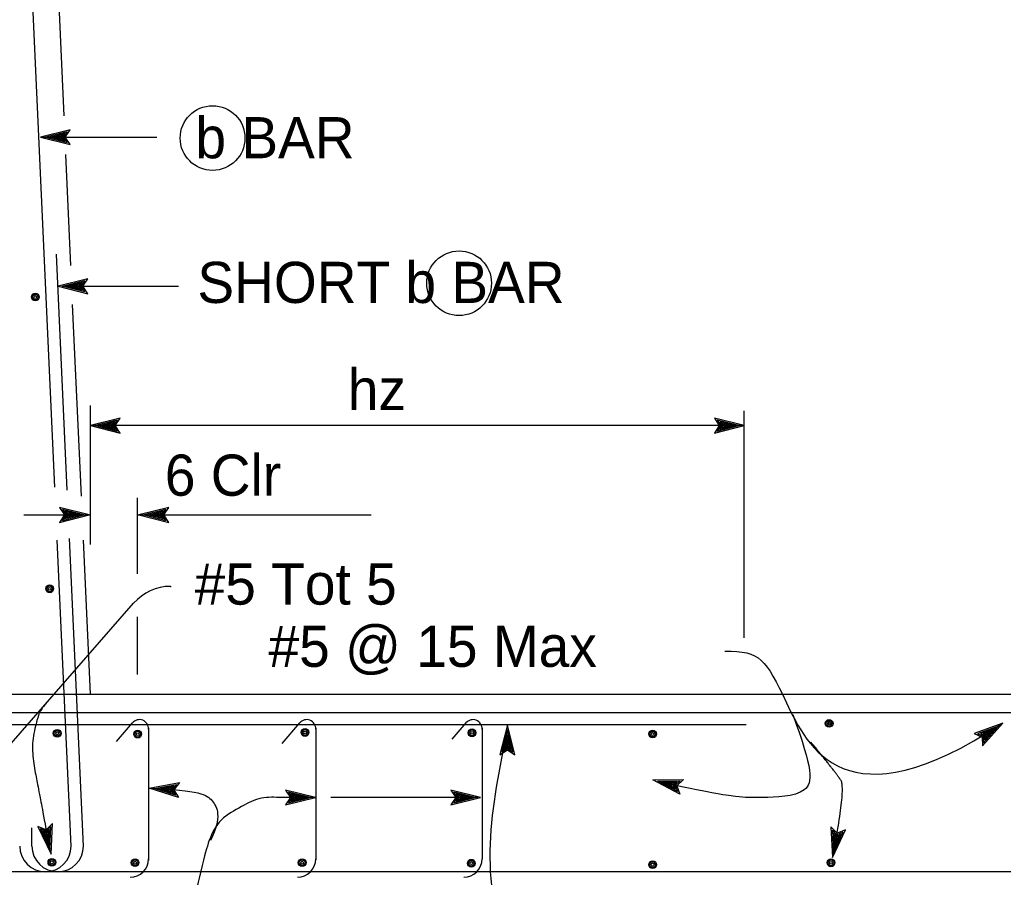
# Model space of a CAD drawing. Extents: x 0 to 2.83, y 0 to 1.83.
# Drawn here: x 1.6425 to 1.9211, y 0.6637 to 0.9067 of the extents above; entities that cross this region are included whole.
import ezdxf

# ---------------------------------------------------------------- set-up
doc = ezdxf.new("R2010")
doc.units = 0
for name, color, linetype in [('212 Leaders and Dim Lines', 7, 'Continuous'), ('214 Text and Titles', 7, 'Continuous'), ('216 Rebar', 7, 'Continuous'), ('217 Rebar', 7, 'Continuous'), ('240 Concrete', 7, 'Continuous')]:
    doc.layers.add(name, color=color, linetype=linetype)

msp = doc.modelspace()

# ---------------------------------------------------------------- linework, layer by layer
at = {"layer": '212 Leaders and Dim Lines'}
for p, q in [((1.6483359735817793, 0.873394993703438), (1.6813559388860488, 0.873394993703438)), ((1.654455799369835, 0.8311532666302563), (1.6874757646741045, 0.8311532666302563)), ((1.6625036104827264, 0.7579489944839913), (1.6625036104827264, 0.7973569840390314)), ((1.8477131768751078, 0.7315315229976043), (1.8477131768751078, 0.7958955468514223)), ((1.8477131768751078, 0.7916502677893239), (1.6625036104827264, 0.7916502677893239)), ((1.6758376250782037, 0.7496818488833616), (1.6758376250782037, 0.7711764274238054)), ((1.64368458360143, 0.7663419280555809), (1.6625036104827264, 0.7663419280555809)), ((1.6758376250782037, 0.7663419280555809), (1.7420613910018716, 0.7663419280555809)), ((1.6852289102264133, 0.7461033269837878), (1.6853536236385351, 0.7461033269837878)), ((1.6127766532289853, 0.6703350977906294), (1.6747662365888105, 0.7413481186504545)), ((1.6758376250782037, 0.7210963825393434), (1.6758376250782037, 0.7374380598503999))]:
    msp.add_line(p, q, dxfattribs=at)
for points in [[(1.6483359735817793, 0.873394993703438), (1.6567734735817792, 0.8712821464812157), (1.655373299970668, 0.873394993703438), (1.6567734735817792, 0.8755069728701047), (1.6483359735817793, 0.873394993703438)], [(1.6498351055262237, 0.873394993703438), (1.6559522930262238, 0.8718611395367714), (1.6549331958040014, 0.873394993703438), (1.6559522930262238, 0.8749279798145491), (1.6498351055262237, 0.873394993703438)], [(1.6510911819151126, 0.873394993703438), (1.6552578485817793, 0.8723472506478824), (1.654563404137335, 0.873394993703438), (1.6552578485817793, 0.874441868703438), (1.6510911819151126, 0.873394993703438)], [(1.6521267721928903, 0.873394993703438), (1.654690140248446, 0.872746556203438), (1.654268265248446, 0.873394993703438), (1.654690140248446, 0.8740425631478824), (1.6521267721928903, 0.873394993703438)], [(1.6521936124706682, 0.8736580145367713), (1.654082501359557, 0.8731805839812158), (1.6539427444151127, 0.873394993703438), (1.654082501359557, 0.8736085353701046), (1.6521936124706682, 0.8731311048145491)], [(1.6533604447903207, 0.8311532666302563), (1.6617988128458763, 0.8290412874635897), (1.6603977711792097, 0.8311532666302563), (1.6617988128458763, 0.8332661138524786), (1.6533604447903207, 0.8311532666302563)], [(1.6548595767347651, 0.8311532666302563), (1.6609767642347653, 0.8296194124635897), (1.6599585350680985, 0.8311532666302563), (1.6609767642347653, 0.8326871207969231), (1.6548595767347651, 0.8311532666302563)], [(1.656115653123654, 0.8311532666302563), (1.6602823197903207, 0.8301055235747008), (1.6595878753458764, 0.8311532666302563), (1.6602823197903207, 0.8322010096858119), (1.656115653123654, 0.8311532666302563)], [(1.657151243401432, 0.8311532666302563), (1.659715479512543, 0.8305048291302564), (1.6592927364569874, 0.8311532666302563), (1.659715479512543, 0.8318017041302563), (1.657151243401432, 0.8311532666302563)], [(1.6572180836792096, 0.8314171555191453), (1.6591078406236541, 0.8309397249635897), (1.6589672156236541, 0.8311532666302563), (1.6591078406236541, 0.8313676763524785), (1.6572180836792096, 0.830890245796923)], [(1.6625036104827264, 0.7916502677893239), (1.6709411104827265, 0.7895374205671016), (1.6695400688160598, 0.7916502677893239), (1.6709411104827265, 0.7937622469559905), (1.6625036104827264, 0.7916502677893239)], [(1.6640018743716154, 0.7916502677893239), (1.6701190618716153, 0.7901164136226573), (1.6691008327049488, 0.7916502677893239), (1.6701190618716153, 0.793183253900435), (1.6640018743716154, 0.7916502677893239)], [(1.6652579507605043, 0.7916502677893239), (1.669424617427171, 0.7906025247337684), (1.6687301729827264, 0.7916502677893239), (1.669424617427171, 0.7926971427893239), (1.6652579507605043, 0.7916502677893239)], [(1.666293541038282, 0.7916502677893239), (1.668857777149393, 0.7910018302893239), (1.6684350340938376, 0.7916502677893239), (1.668857777149393, 0.7922978372337683), (1.666293541038282, 0.7916502677893239)], [(1.66636038131606, 0.7919132886226572), (1.6682501382605042, 0.7914358580671017), (1.6681095132605042, 0.7916502677893239), (1.6682501382605042, 0.7918638094559906), (1.66636038131606, 0.7913863789004351)], [(1.8477131768751078, 0.7916502677893239), (1.839275676875108, 0.7937622469559905), (1.840675850486219, 0.7916502677893239), (1.839275676875108, 0.7895374205671016), (1.8477131768751078, 0.7916502677893239)], [(1.8462140449306634, 0.7916502677893239), (1.840097725486219, 0.793183253900435), (1.8411159546528857, 0.7916502677893239), (1.840097725486219, 0.7901164136226573), (1.8462140449306634, 0.7916502677893239)], [(1.8449588365973302, 0.7916502677893239), (1.8407921699306635, 0.7926971427893239), (1.8414866143751079, 0.7916502677893239), (1.8407921699306635, 0.7906025247337684), (1.8449588365973302, 0.7916502677893239)], [(1.8439223782639969, 0.7916502677893239), (1.8413590102084412, 0.7922978372337683), (1.8417817532639968, 0.7916502677893239), (1.8413590102084412, 0.7910018302893239), (1.8439223782639969, 0.7916502677893239)], [(1.8438564060417746, 0.7913863789004351), (1.84196664909733, 0.7918638094559906), (1.84210727409733, 0.7916502677893239), (1.84196664909733, 0.7914358580671017), (1.8438564060417746, 0.7919132886226572)], [(1.6621953391242204, 0.7663419280555809), (1.6537578391242203, 0.7684539072222476), (1.6551580127353314, 0.7663419280555809), (1.6537578391242203, 0.7642290808333587), (1.6621953391242204, 0.7663419280555809)], [(1.660696207179776, 0.7663419280555809), (1.6545798877353315, 0.7678749141666921), (1.6555981169019982, 0.7663419280555809), (1.6545798877353315, 0.7648080738889143), (1.660696207179776, 0.7663419280555809)], [(1.6594409988464425, 0.7663419280555809), (1.6552743321797758, 0.7673888030555809), (1.6559687766242204, 0.7663419280555809), (1.6552743321797758, 0.7652941850000253), (1.6594409988464425, 0.7663419280555809)], [(1.6584045405131091, 0.7663419280555809), (1.6558411724575537, 0.7669894975000253), (1.6562639155131091, 0.7663419280555809), (1.6558411724575537, 0.7656934905555809), (1.6584045405131091, 0.7663419280555809)], [(1.658338568290887, 0.766078039166692), (1.6564488113464426, 0.7665554697222475), (1.6565894363464426, 0.7663419280555809), (1.6564488113464426, 0.7661275183333587), (1.658338568290887, 0.7666049488889143)], [(1.6762744700958874, 0.7663419280555809), (1.6847119700958875, 0.7642290808333587), (1.6833117964847764, 0.7663419280555809), (1.6847119700958875, 0.7684539072222476), (1.6762744700958874, 0.7663419280555809)], [(1.6777736020403318, 0.7663419280555809), (1.6838899214847762, 0.7648080738889143), (1.6828716923181095, 0.7663419280555809), (1.6838899214847762, 0.7678749141666921), (1.6777736020403318, 0.7663419280555809)], [(1.6790288103736652, 0.7663419280555809), (1.683195477040332, 0.7652941850000253), (1.6825010325958873, 0.7663419280555809), (1.683195477040332, 0.7673888030555809), (1.6790288103736652, 0.7663419280555809)], [(1.6800652687069986, 0.7663419280555809), (1.682628636762554, 0.7656934905555809), (1.6822058937069986, 0.7663419280555809), (1.682628636762554, 0.7669894975000253), (1.6800652687069986, 0.7663419280555809)], [(1.6801312409292206, 0.7666049488889143), (1.682020997873665, 0.7661275183333587), (1.681880372873665, 0.7663419280555809), (1.682020997873665, 0.7665554697222475), (1.6801312409292206, 0.766078039166692)], [(1.780674366709138, 0.7068189691557478), (1.7785237834294243, 0.6983911829165013), (1.78064284034708, 0.6997822232543413), (1.7827489229509363, 0.6983717820721982), (1.780674366709138, 0.7068189691557478)], [(1.7806683039370148, 0.7053199509934198), (1.7791067180882356, 0.6992099590797651), (1.78064568982746, 0.700221409825858), (1.7821734454846168, 0.699196075330278), (1.7806683039370148, 0.7053199509934198)], [(1.9210173131345305, 0.707339006756035), (1.912840852807957, 0.7043734258595198), (1.9151835885443687, 0.7034052433660389), (1.9152027766068418, 0.7008701994543545), (1.9210173131345305, 0.707339006756035)], [(1.9197756504893133, 0.7065018257592327), (1.9138456648775188, 0.7043530853524294), (1.9155472228103392, 0.7036507315541042), (1.9155603395968335, 0.7018098434326286), (1.9197756504893133, 0.7065018257592327)], [(1.9187341494226489, 0.7057997690130314), (1.914692909220362, 0.7043387091740759), (1.9158549444382984, 0.7038575822495022), (1.9158639147077594, 0.7026009969008877), (1.9187341494226489, 0.7057997690130314)], [(1.917875214053434, 0.7052200167300773), (1.9153868155111593, 0.7043237864441867), (1.9160999336010482, 0.7040227539065811), (1.9161115177331614, 0.7032488518735397), (1.917875214053434, 0.7052200167300773)], [(1.9179669364799612, 0.7049648097743156), (1.9161321315027735, 0.7043038380151693), (1.9163685900268477, 0.7042042265009596), (1.916371584072771, 0.7039487819140954), (1.9176726761903489, 0.7054013823772138)], [(1.7806616955140757, 0.7040644740336228), (1.7795956192851972, 0.6999031147794783), (1.7806467811290914, 0.7005919052726659), (1.781691092070952, 0.6998931718384942), (1.7806616955140757, 0.7040644740336228)], [(1.7806572697208911, 0.703027984069126), (1.7799985505032585, 0.7004676792824673), (1.7806474480327004, 0.7008866768267871), (1.7812944661041088, 0.7004625259195396), (1.7806572697208911, 0.703027984069126)], [(1.7809208180051999, 0.7029603236328978), (1.7804338569059146, 0.7010739555675934), (1.7806490849851475, 0.7012124897053014), (1.7808625548591401, 0.7010710454475708), (1.780393842662884, 0.7029628093813898)], [(1.8218038793423175, 0.6912520726624517), (1.8305012007920825, 0.6913479283336386), (1.8286483563822256, 0.6896180835308559), (1.8295205471428315, 0.6872381231339203), (1.8218038793423175, 0.6912520726624517)], [(1.679162666781535, 0.6889542160632055), (1.6877222581715428, 0.6904988791600543), (1.6861837763444674, 0.6884843149166844), (1.6874405809918853, 0.6862830947273341), (1.679162666781535, 0.6889542160632055)], [(1.6806583074296886, 0.6888534628070501), (1.686864030397283, 0.689975761309651), (1.685745502864501, 0.6885127634393766), (1.6866593835780321, 0.686915838189803), (1.6806583074296886, 0.6888534628070501)], [(1.6819110646657542, 0.6887706053717239), (1.6861378034419368, 0.6895374878561763), (1.685375871208075, 0.6885380716021454), (1.6859984248793247, 0.6874466318692077), (1.6819110646657542, 0.6887706053717239)], [(1.6829452359388086, 0.6887011731134898), (1.6855459660411642, 0.6891758041521279), (1.6850818012352788, 0.6885584080030128), (1.6854587761166382, 0.6878828146988162), (1.6829452359388086, 0.6887011731134898)], [(1.6829939473742213, 0.6884334739410077), (1.684910216161119, 0.6887847993927241), (1.6847566997135497, 0.6885799884305177), (1.6848825754252243, 0.6883569835621797), (1.683029013380035, 0.688959287195705)], [(1.7262526845691633, 0.6862385296235117), (1.7178248983564086, 0.6883891129032258), (1.7192159386942485, 0.6862700559855698), (1.7178054975121055, 0.6841639733817135), (1.7262526845691633, 0.6862385296235117)], [(1.773052462668869, 0.6862385296235117), (1.7646246764296225, 0.6883891129032258), (1.7660157167674624, 0.6862700559855698), (1.7646052755853194, 0.6841639733817135), (1.773052462668869, 0.6862385296235117)], [(1.8232617844628147, 0.6909033539206111), (1.829567764601835, 0.6909752299643865), (1.828220961346824, 0.6897192094201313), (1.8288557857371746, 0.6879922623657185), (1.8232617844628147, 0.6909033539206111)], [(1.824483190023499, 0.6906127776813477), (1.828778627977886, 0.6906641791432266), (1.8278607236426043, 0.6898057939284272), (1.828292581294739, 0.6886258308876139), (1.824483190023499, 0.6906127776813477)], [(1.8254913078410526, 0.6903718846218078), (1.8281347698967967, 0.6904062385025754), (1.8275741609582217, 0.6898748774491104), (1.8278332136700457, 0.6891458863168566), (1.8254913078410526, 0.6903718846218078)], [(1.825494702574872, 0.6900998108647165), (1.8274427251820937, 0.6901267090100389), (1.827257208514325, 0.6899503616178455), (1.827344139428897, 0.689709490519976), (1.8256169492595868, 0.6906124169165369)], [(1.7247536664333272, 0.6862445923956351), (1.7186436745196725, 0.687806178270906), (1.7196551252657652, 0.6862672065051898), (1.7186297907701853, 0.684739450848033), (1.7247536664333272, 0.6862445923956351)], [(1.7234981894735302, 0.6862512008185742), (1.7193368302193854, 0.6873172770474528), (1.7200256207125733, 0.6862661152035584), (1.7193268872519099, 0.6852218042616979), (1.7234981894735302, 0.6862512008185742)], [(1.7224616995090334, 0.6862556266382505), (1.719901394695883, 0.6869143458293914), (1.7203203922402026, 0.6862654482999494), (1.719896241359447, 0.6856184302285412), (1.7224616995090334, 0.6862556266382505)], [(1.7223940390728052, 0.68599207832745), (1.7205076710075007, 0.686479039453227), (1.7206462051452087, 0.6862638113475024), (1.7205047608609865, 0.6860503414735099), (1.7223965247948052, 0.686519053669766)], [(1.7715534445065408, 0.6862445923956351), (1.7654434525928862, 0.687806178270906), (1.7664549033654708, 0.6862672065051898), (1.7654295688433992, 0.684739450848033), (1.7715534445065408, 0.6862445923956351)], [(1.770297967546744, 0.6862512008185742), (1.7661366082925993, 0.6873172770474528), (1.766825398785787, 0.6862661152035584), (1.7661266653516154, 0.6852218042616979), (1.770297967546744, 0.6862512008185742)], [(1.7692614775822473, 0.6862556266382505), (1.7667011727955886, 0.6869143458293914), (1.7671201703399082, 0.6862654482999494), (1.7666960194326606, 0.6856184302285412), (1.7692614775822473, 0.6862556266382505)], [(1.769193817146019, 0.68599207832745), (1.7673074490807146, 0.686479039453227), (1.7674459832184226, 0.6862638113475024), (1.767304538960692, 0.6860503414735099), (1.769196302894511, 0.686519053669766)], [(1.6513527569605515, 0.6702442836606443), (1.6517384030193827, 0.6789327824530439), (1.6499482622781898, 0.6771389044660447), (1.6475974936833042, 0.6780895308955401), (1.6513527569605515, 0.6702442836606443)], [(1.6510537333992024, 0.6717121863481382), (1.651334124774714, 0.6780127864872093), (1.65003571076231, 0.6767084492612825), (1.6483290918698266, 0.677399882572617), (1.6510537333992024, 0.6717121863481382)], [(1.6508026691986433, 0.6729425152083904), (1.6509963427858056, 0.6772342379846085), (1.6501093186785145, 0.6763442613174925), (1.6489447660279395, 0.6768173111953336), (1.6508026691986433, 0.6729425152083904)], [(1.8727547347930928, 0.6692409186770734), (1.8764393829814376, 0.6771195315705503), (1.8740982102589663, 0.6761475756435166), (1.8722920955153048, 0.6779265543988192), (1.8727547347930928, 0.6692409186770734)], [(1.6505952476852557, 0.6739582247965856), (1.650719173894679, 0.6765994445631275), (1.6501677808306883, 0.6760560744761837), (1.649449019412739, 0.6763405627231666), (1.6505952476852557, 0.6739582247965856)], [(1.6503248551483454, 0.6739702720046931), (1.6504153906909644, 0.6759183504035648), (1.6502332821353545, 0.6757384857531544), (1.6499951960899006, 0.6758328971464769), (1.6508401921034204, 0.6740759150837309)], [(1.8730407465283074, 0.6707108831124131), (1.8757144906280623, 0.6764234050581885), (1.8740146683559933, 0.6757168610314239), (1.8727036889036393, 0.6770092905283687), (1.8730407465283074, 0.6707108831124131)], [(1.8732807698898026, 0.6719437646658393), (1.8751052329335829, 0.6758344783337656), (1.8739433418573221, 0.6753530034399022), (1.8730484588894485, 0.6762352005362781), (1.8732807698898026, 0.6719437646658393)], [(1.8732328660292537, 0.673076671476511), (1.8740628914422708, 0.674841452131082), (1.8738252540612927, 0.674744686679815), (1.8736425103392045, 0.6749231961706476), (1.8737496429175438, 0.6729760414600309)], [(1.8734781821533266, 0.6729610704356601), (1.8746040151337897, 0.6753543644541594), (1.8738869023246625, 0.6750629759509906), (1.8733314797577507, 0.6756020161184355), (1.8734781821533266, 0.6729610704356601)]]:
    msp.add_lwpolyline(points, dxfattribs=at)
msp.add_arc((1.6852281963254385, 0.7322140789499139), 0.013888987714607354, 90, 138.8816361111111, dxfattribs=at)
for points, degree in [([(1.842273206438854, 0.7277296585921896), (1.8524343016231184, 0.7278092977288294), (1.8550161683195405, 0.7233186676265161), (1.876363214768924, 0.6779861757245179), (1.9206639256435591, 0.7071725264324201)], 3), ([(1.6500556267124273, 0.7129586412205877), (1.648803855738158, 0.711677598968983), (1.6479772393115277, 0.710298023046985), (1.6475757774590287, 0.7088199134545935), (1.646000566155439, 0.7030202718404441), (1.6461108643933344, 0.6972206302262947), (1.6471816972180258, 0.6918324608536536), (1.6478955857943118, 0.6882403479385594), (1.6492022757006115, 0.6812357688640417), (1.6511017669899084, 0.6708187236301003)], 3), ([(1.8615080353751912, 0.70979946568236), (1.8671327397006388, 0.6942889173781294), (1.8675897481279862, 0.6865299129342953), (1.851018157771369, 0.6862473283058327), (1.8468249361336608, 0.6861758239944574), (1.8376469738831498, 0.6876641536051684), (1.8234842709933434, 0.6907123171379657)], 3), ([(1.8729263512334986, 0.6698950219966395), (1.8765746450686749, 0.6889182684380541), (1.873708128499032, 0.6933483395387635), (1.8666721332416931, 0.7019478893006768)], 2), ([(1.678981170980373, 0.6889585604207146), (1.6936471261842876, 0.6882271202840425), (1.6972869319795405, 0.6861746392033989), (1.6997763405467219, 0.6808479506132101), (1.696579957249714, 0.6740967238062175)], 3), ([(1.7262426293560933, 0.6862694066724906), (1.7247069451385286, 0.6862694066724906), (1.7231712608944718, 0.6862694066724906), (1.7216355766769071, 0.6862694066724906), (1.7159060314694576, 0.6862694066724906), (1.7102314868946313, 0.6864758389040209), (1.7046968618176992, 0.6833489385969709), (1.6984365042011693, 0.6798120207905226), (1.6957181699363857, 0.6733058769536084), (1.6941831767299331, 0.6669943173581652), (1.6873705639545036, 0.6389823292001946), (1.680808218878326, 0.611040844971694), (1.6749080874156077, 0.5828848366825278), (1.6734930497538596, 0.5761321376488625), (1.6719738336366108, 0.5694029506895064), (1.670693370918785, 0.5626235409662245), (1.669839729106901, 0.5581039344928671), (1.6692431909814414, 0.5543605977007693), (1.6689037565688971, 0.5513935305899312)], 3)]:
    msp.add_open_spline(points, degree=degree, dxfattribs=at)
for points in [[(1.7806290318871798, 0.7055444960133077), (1.7817972191279845, 0.6424623854867108), (1.7836246803239115, 0.6397558922976367), (1.7927330708900469, 0.638743848904343)], [(1.772451721281023, 0.6862694066724906), (1.748503883003479, 0.6862694066724906), (1.730642392344898, 0.6862694066724906)]]:
    msp.add_spline(points, degree=3, dxfattribs=at)
at = {"layer": '214 Text and Titles'}
for centre in [(1.6971157628009272, 0.8731403311419388), (1.7669679334790416, 0.832005163964827)]:
    msp.add_circle(centre, 0.009166849985009199, dxfattribs=at)
at = {"layer": '216 Rebar'}
for p, q in [((1.6524147721613123, 0.7742000606449408), (1.6418624824306634, 1.0062579449323168)), ((1.6559523229354227, 0.7733513111726568), (1.6529092246804458, 0.840278511573085)), ((1.6570406459920717, 0.6724713812677388), (1.6530962153498352, 0.7592142833035354)), ((1.6605392104564891, 0.6724713812677388), (1.6565730290447198, 0.7597000526709206)), ((1.6009893268400965, 0.7103915214282323), (1.994891236721269, 0.7103915214282323)), ((1.602160333784541, 0.70691929920601), (1.8483382852793966, 0.70691929920601)), ((1.669869155837894, 0.702122142174715), (1.6744544131884043, 0.7074448253959776)), ((1.678981170980373, 0.7059738683673106), (1.678981170980373, 0.6684118653792518)), ((1.716806932411886, 0.7016222613876427), (1.7218228150707606, 0.7074448253959776)), ((1.7263495728627294, 0.7059738683673106), (1.7263495728627294, 0.6686327476746591)), ((1.7649671039873702, 0.702830369938378), (1.7689422542910296, 0.7074448253959776)), ((1.7734690120829983, 0.7059738683673106), (1.7734690120829983, 0.6688536299965582)), ((1.6459581223794348, 0.6724500663936531), (1.6459581223794348, 0.6776583997534782)), ((1.9945440144990467, 0.6652526325128516), (1.595077515318596, 0.6652526325128516))]:
    msp.add_line(p, q, dxfattribs=at)
for centre, radius, start, end in [((1.6764065228490959, 0.7057638981382802), 0.0025762703969541374, 357.1411194444445, 140.1402833333334), ((1.7237749247438743, 0.7057638981382802), 0.0025762703969541374, 357.1411194444445, 140.1402833333334), ((1.7708943639637613, 0.7057638981382802), 0.0025762703969541374, 357.1411194444445, 140.1402833333334), ((1.6497643255371202, 0.6725006684494854), 0.007291666695833334, 180, 0), ((1.6532497890781466, 0.6725006684494854), 0.007291666695833334, 180, 0), ((1.6737728376395413, 0.6688611171939345), 0.005208333333333333, 270, 0), ((1.7211412395218972, 0.6688611171939345), 0.005208333333333333, 270, 0), ((1.7682606787421664, 0.6688611171939345), 0.005208333333333333, 270, 0)]:
    msp.add_arc(centre, radius, start, end, dxfattribs=at)
at = {"layer": '217 Rebar'}
for p, q in [((1.6468951444680537, 0.8291845491091562), (1.6468951444680537, 0.828903728805531)), ((1.6509633507670318, 0.7465129649357161), (1.6509633507670318, 0.7462321446320908)), ((1.871796946898641, 0.7083621271231556), (1.871796946898641, 0.7080813067930386)), ((1.653105780783215, 0.7055720118670377), (1.653105780783215, 0.7052911915634124)), ((1.6770092914555803, 0.704236194719111), (1.676728471151955, 0.704236194719111)), ((1.7244116455241214, 0.7047005856321824), (1.724130825220496, 0.7047005856321824)), ((1.7717274138922374, 0.7045994835854925), (1.7714465935886121, 0.7045994835854925)), ((1.8228917011748351, 0.7042488923794433), (1.8226108808712098, 0.7042488923794433)), ((1.8723099178479872, 0.6688633637585918), (1.8723099178479872, 0.6685825434284748)), ((1.6526964767069594, 0.6679063320979695), (1.652415656403334, 0.6679063320979695)), ((1.6762673561571515, 0.6677983304044041), (1.6759865358535262, 0.6677983304044041)), ((1.7236028289916514, 0.6677983304044041), (1.723322008688026, 0.6677983304044041)), ((1.7715318500384023, 0.6676499433447184), (1.7712510297347772, 0.6676499433447184)), ((1.8228917011748351, 0.6672455350784834), (1.8226108808712098, 0.6672455350784834))]:
    msp.add_line(p, q, dxfattribs=at)
for centre, radius in [((1.6468952994721577, 0.8280873268293603), 0.0010973388671874998), ((1.6468952928980076, 0.8280873202251012), 0.0008166164030189649), ((1.6468952928980076, 0.8280873202251012), 0.00040765490838706714), ((1.6509635057573777, 0.7454157426533393), 0.0010973388671874998), ((1.6509634991832274, 0.7454157360490807), 0.0008166164030189649), ((1.6509634991832274, 0.7454157360490807), 0.00040765490838706714), ((1.8717971018818254, 0.7072649048381123), 0.0010973388671874998), ((1.8717970953076752, 0.7072648982338537), 0.0008166164030189649), ((1.8720138089885414, 0.7075061485738341), 0.0004542859920427313), ((1.65310593578376, 0.7044747895742671), 0.0010973388671874998), ((1.65310592920961, 0.7044747829700085), 0.0008166164030189649), ((1.675912069171991, 0.70423603974332), 0.0010973388671874998), ((1.675912062567733, 0.7042360463174704), 0.0008166164030189649), ((1.7233144232373256, 0.7047004306814908), 0.0010973388671874998), ((1.7233144166330667, 0.704700437255641), 0.0008166164030189649), ((1.7233144166330667, 0.704700437255641), 0.00040765490838706714), ((1.770630191589712, 0.7045993286123617), 0.0010973388671874998), ((1.7706301849854529, 0.7045993351865121), 0.0008166164030189649), ((1.8217944788734117, 0.7042487374119627), 0.0010973388671874998), ((1.8217944722691535, 0.704248743986113), 0.0008166164030189649), ((1.8717970953076752, 0.7072648982338537), 0.00040765490838706714), ((1.65310592920961, 0.7044747829700085), 0.00040765490838706714), ((1.675912062567733, 0.7042360463174704), 0.00040765490838706714), ((1.7706301849854529, 0.7045993351865121), 0.00040765490838706714), ((1.8217944722691535, 0.704248743986113), 0.00040765490838706714), ((1.6515992544369842, 0.667906177117596), 0.0010973388715768554), ((1.675170133861286, 0.6677981754493941), 0.0010973388671874998), ((1.7225056066842928, 0.6677981754493941), 0.0010973388671874998), ((1.8723100728346955, 0.6677661414671112), 0.0010973388671874998), ((1.6515992478327257, 0.6679061836917464), 0.0008166164062854306), ((1.6515992478327257, 0.6679061836917464), 0.0004076549100176868), ((1.6751701272570272, 0.6677981820235444), 0.0008166164030189649), ((1.6751701272570272, 0.6677981820235444), 0.00040765490838706714), ((1.7225056000800345, 0.6677981820235444), 0.0008166164030189649), ((1.7225056000800345, 0.6677981820235444), 0.00040765490838706714), ((1.7704346277558642, 0.6676497883872531), 0.0010973388671874998), ((1.7704346211516053, 0.6676497949614034), 0.0008166164030189649), ((1.7704346211516053, 0.6676497949614034), 0.00040765490838706714), ((1.8217944788734117, 0.6672453801107371), 0.0010973388671874998), ((1.8217944722691535, 0.6672453866848873), 0.0008166164030189649), ((1.8217944722691535, 0.6672453866848873), 0.00040765490838706714), ((1.8723100662605452, 0.6677661348628526), 0.0008166164030189649), ((1.8723100662605452, 0.6677661348628526), 0.00040765490838706714)]:
    msp.add_circle(centre, radius, dxfattribs=at)
at = {"layer": '240 Concrete'}
for p, q in [((1.6550521704647374, 0.879465881286601), (1.648019461219028, 1.0341235202231749)), ((1.6569800962360928, 0.8370685011787773), (1.6555533405263765, 0.868444555550893)), ((1.6599547184794659, 0.771653020866183), (1.6574843836363142, 0.8259786217311285)), ((1.662503215755477, 0.7156085353171211), (1.6605195260708605, 0.7592322303064482)), ((1.587919882395652, 0.7155998547615656), (1.9325623710381041, 0.7155998547615656))]:
    msp.add_line(p, q, dxfattribs=at)

# ---------------------------------------------------------------- texts
at = {"layer": '212 Leaders and Dim Lines'}
msp.add_text('6 Clr', height=0.011666666666666665, dxfattribs=at).set_placement((1.6835946180555554, 0.7717847222222222))
at = {"layer": '214 Text and Titles'}
for s, p in [('b BAR', (1.692267361111111, 0.8674166666666666)), ('SHORT b BAR', (1.6928211805555555, 0.8264140624999999)), ('hz', (1.7354357638888886, 0.7960581597222222)), ('#5 Tot 5', (1.6920451388888889, 0.7409288194444444)), ('#5 @ 15 Max', (1.7129713541666665, 0.7232925347222222))]:
    msp.add_text(s, height=0.011666666666666665, dxfattribs=at).set_placement(p)

doc.saveas('drawing.dxf')
